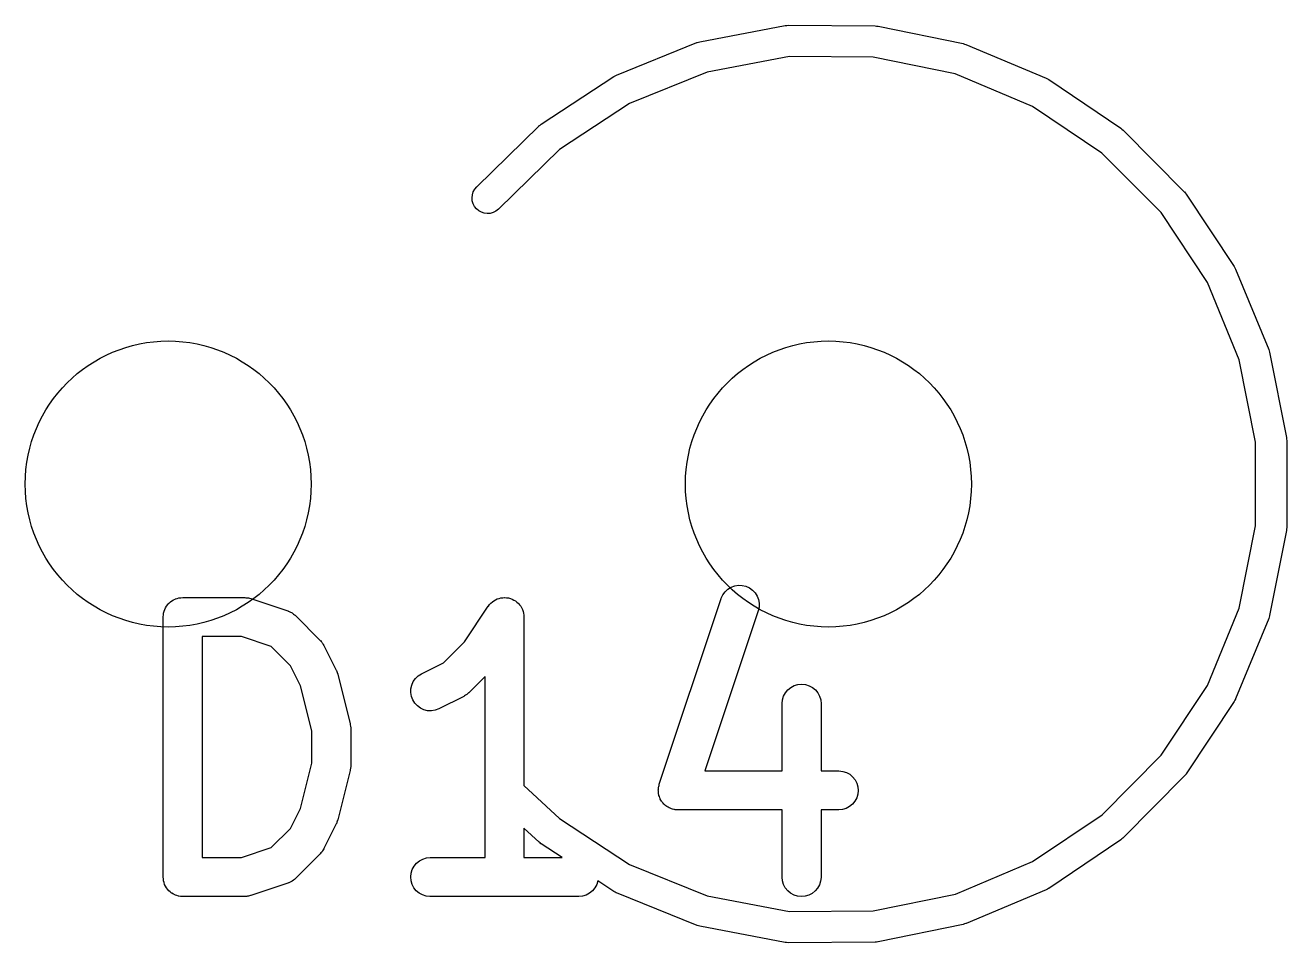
# Model space of a CAD drawing. Extents: x 47 to 146.1, y -90.2 to -39.3.
# Drawn here: x 78.19 to 83.043, y -62.724 to -59.196 of the extents above; entities that cross this region are included whole.
import ezdxf

# ---------------------------------------------------------------- set-up
doc = ezdxf.new("R2010")
doc.units = 0
doc.header["$MEASUREMENT"] = 0
doc.layers.add('BLACK', color=7, linetype='CONTINUOUS')

msp = doc.modelspace()

# ---------------------------------------------------------------- linework, layer by layer
at = {"layer": 'BLACK', "linetype": 'CONTINUOUS'}
for p, q in [((80.7854, -59.2593), (81.1135, -59.1967)), ((81.1135, -59.1967), (81.1143, -59.1965)), ((81.1143, -59.1965), (81.1197, -59.1961)), ((81.1197, -59.1961), (81.1252, -59.1956)), ((81.1252, -59.1956), (81.4592, -59.1979)), ((81.4592, -59.1979), (81.46, -59.1979)), ((81.46, -59.1979), (81.4654, -59.1986)), ((81.4654, -59.1986), (81.4708, -59.1991)), ((81.4708, -59.1991), (81.798, -59.2663)), ((80.4645, -59.3877), (80.7742, -59.2626)), ((80.7742, -59.2626), (80.7749, -59.2623)), ((80.7749, -59.2623), (80.7802, -59.2608)), ((80.7802, -59.2608), (80.7854, -59.2593)), ((81.798, -59.2663), (81.7988, -59.2664)), ((81.7988, -59.2664), (81.804, -59.2681)), ((81.804, -59.2681), (81.8092, -59.2697)), ((81.8092, -59.2697), (82.1171, -59.3991)), ((81.1302, -59.3156), (80.8137, -59.376)), ((81.4525, -59.3179), (81.1302, -59.3156)), ((81.7681, -59.3826), (81.4525, -59.3179)), ((80.1746, -59.5761), (80.4541, -59.3932)), ((80.4541, -59.3932), (80.4548, -59.3927)), ((80.4548, -59.3927), (80.4597, -59.3902)), ((80.4597, -59.3902), (80.4645, -59.3877)), ((80.8137, -59.376), (80.5149, -59.4968)), ((82.0652, -59.5075), (81.7681, -59.3826)), ((82.1171, -59.3991), (82.1179, -59.3995)), ((82.1179, -59.3995), (82.1227, -59.4021)), ((82.1227, -59.4021), (82.1274, -59.4047)), ((82.1274, -59.4047), (82.4044, -59.5915)), ((80.5149, -59.4968), (80.2453, -59.6733)), ((82.3324, -59.6877), (82.0652, -59.5075)), ((79.9269, -59.8171), (80.1655, -59.5834)), ((80.1655, -59.5834), (80.1661, -59.5828)), ((80.1661, -59.5828), (80.1704, -59.5795)), ((80.1704, -59.5795), (80.1746, -59.5761)), ((82.4044, -59.5915), (82.4051, -59.5919)), ((82.4051, -59.5919), (82.4092, -59.5954)), ((82.4092, -59.5954), (82.4134, -59.5989)), ((82.4134, -59.5989), (82.6488, -59.8359)), ((80.2453, -59.6733), (80.0108, -59.9029)), ((82.5595, -59.9163), (82.3324, -59.6877)), ((79.9102, -59.8475), (79.9137, -59.8364)), ((79.9137, -59.8364), (79.9193, -59.8261)), ((79.9193, -59.8261), (79.9269, -59.8171)), ((82.6488, -59.8359), (82.6494, -59.8365)), ((82.6494, -59.8365), (82.6528, -59.8408)), ((82.6528, -59.8408), (82.6562, -59.845)), ((79.9089, -59.8592), (79.9102, -59.8475)), ((79.9098, -59.8708), (79.9089, -59.8592)), ((79.9131, -59.8821), (79.9098, -59.8708)), ((79.9184, -59.8925), (79.9131, -59.8821)), ((82.6562, -59.845), (82.841, -60.1232)), ((79.9257, -59.9017), (79.9184, -59.8925)), ((79.9346, -59.9093), (79.9257, -59.9017)), ((79.9448, -59.915), (79.9346, -59.9093)), ((79.956, -59.9186), (79.9448, -59.915)), ((79.9676, -59.92), (79.956, -59.9186)), ((79.9793, -59.9191), (79.9676, -59.92)), ((79.9905, -59.9159), (79.9793, -59.9191)), ((80.001, -59.9107), (79.9905, -59.9159)), ((80.0102, -59.9034), (80.001, -59.9107)), ((80.0108, -59.9029), (80.0102, -59.9034)), ((82.7378, -60.1847), (82.5595, -59.9163)), ((82.841, -60.1232), (82.8415, -60.1239)), ((82.8415, -60.1239), (82.844, -60.1287)), ((82.844, -60.1287), (82.8465, -60.1335)), ((82.8465, -60.1335), (82.9739, -60.4423)), ((82.8607, -60.4826), (82.7378, -60.1847)), ((82.9739, -60.4423), (82.9742, -60.4431)), ((82.9742, -60.4431), (82.9757, -60.4484)), ((82.9757, -60.4484), (82.9772, -60.4535)), ((82.9772, -60.4535), (83.0421, -60.7812)), ((82.9233, -60.7987), (82.8607, -60.4826)), ((82.9233, -61.121), (82.9233, -60.7987)), ((83.0421, -60.7812), (83.0423, -60.782)), ((83.0423, -60.782), (83.0428, -60.7874)), ((83.0428, -60.7874), (83.0433, -60.7928)), ((83.0433, -60.7928), (83.0433, -61.1269)), ((82.8607, -61.4371), (82.9233, -61.121)), ((83.0422, -61.1385), (82.9773, -61.4662)), ((83.0427, -61.1331), (83.0422, -61.1385)), ((83.0433, -61.1277), (83.0427, -61.1331)), ((83.0433, -61.1269), (83.0433, -61.1277)), ((80.8678, -61.3994), (80.8739, -61.3861)), ((80.8739, -61.3861), (80.8825, -61.3743)), ((80.8825, -61.3743), (80.8933, -61.3644)), ((80.8933, -61.3644), (80.9057, -61.3567)), ((80.9057, -61.3567), (80.9195, -61.3516)), ((80.9195, -61.3516), (80.9339, -61.3493)), ((80.9339, -61.3493), (80.9485, -61.3498)), ((80.9485, -61.3498), (80.9628, -61.3531)), ((80.9628, -61.3531), (80.9761, -61.3592)), ((80.9761, -61.3592), (80.988, -61.3677)), ((80.988, -61.3677), (80.998, -61.3784)), ((80.998, -61.3784), (81.0058, -61.3908)), ((81.0058, -61.3908), (81.011, -61.4045)), ((78.7245, -61.4495), (78.7266, -61.4427)), ((78.7266, -61.4427), (78.7267, -61.4424)), ((78.7267, -61.4424), (78.7268, -61.4422)), ((78.7268, -61.4422), (78.7302, -61.436)), ((78.7302, -61.436), (78.7335, -61.4298)), ((78.7335, -61.4298), (78.7337, -61.4296)), ((78.7337, -61.4296), (78.7338, -61.4294)), ((78.7338, -61.4294), (78.7384, -61.4239)), ((78.7384, -61.4239), (78.7429, -61.4185)), ((78.7429, -61.4185), (78.7431, -61.4184)), ((78.7431, -61.4184), (78.7432, -61.4182)), ((78.7432, -61.4182), (78.7487, -61.4138)), ((78.7487, -61.4138), (78.7542, -61.4093)), ((78.7542, -61.4093), (78.7544, -61.4092)), ((78.7544, -61.4092), (78.7546, -61.409)), ((78.7546, -61.409), (78.7609, -61.4057)), ((78.7609, -61.4057), (78.7671, -61.4024)), ((78.7671, -61.4024), (78.7674, -61.4023)), ((78.7674, -61.4023), (78.7676, -61.4022)), ((78.7676, -61.4022), (78.7744, -61.4002)), ((78.7744, -61.4002), (78.7811, -61.3982)), ((78.7811, -61.3982), (78.7814, -61.3981)), ((78.7814, -61.3981), (78.7817, -61.3981)), ((78.7817, -61.3981), (78.7887, -61.3974)), ((78.7887, -61.3974), (78.7957, -61.3967)), ((78.7957, -61.3967), (79.0338, -61.3967)), ((79.0338, -61.3967), (79.0349, -61.3968)), ((79.0349, -61.3968), (79.039, -61.3972)), ((79.039, -61.3972), (79.0433, -61.3973)), ((79.0433, -61.3973), (79.0463, -61.398)), ((79.0463, -61.398), (79.0494, -61.3984)), ((79.0494, -61.3984), (79.0534, -61.3997)), ((79.0534, -61.3997), (79.0575, -61.4006)), ((79.0575, -61.4006), (79.2004, -61.4482)), ((79.8803, -61.5668), (79.9714, -61.4301)), ((79.9714, -61.4301), (79.9719, -61.4294)), ((79.9719, -61.4294), (79.972, -61.4293)), ((79.9719, -61.4294), (79.9719, -61.4294)), ((79.9719, -61.4294), (79.9719, -61.4294)), ((79.972, -61.4293), (79.9767, -61.4237)), ((79.9767, -61.4237), (79.9813, -61.4182)), ((79.9813, -61.4182), (79.9814, -61.4181)), ((79.9814, -61.4181), (79.9873, -61.4133)), ((79.9814, -61.4181), (79.9814, -61.4181)), ((79.9873, -61.4133), (79.9927, -61.409)), ((79.9927, -61.409), (79.9928, -61.409)), ((79.9928, -61.4089), (79.9997, -61.4054)), ((79.9928, -61.409), (79.9928, -61.4089)), ((79.9997, -61.4054), (80.0057, -61.4022)), ((80.0057, -61.4022), (80.0058, -61.4022)), ((80.0058, -61.4022), (80.0131, -61.4)), ((80.0058, -61.4022), (80.0058, -61.4022)), ((80.0131, -61.4), (80.0198, -61.3981)), ((80.0198, -61.3981), (80.0198, -61.3981)), ((80.0198, -61.3981), (80.0199, -61.3981)), ((80.0199, -61.3981), (80.0271, -61.3974)), ((80.0271, -61.3974), (80.0343, -61.3967)), ((80.0343, -61.3967), (80.0344, -61.3968)), ((80.0344, -61.3968), (80.0345, -61.3967)), ((80.0345, -61.3967), (80.0419, -61.3975)), ((80.0419, -61.3975), (80.0489, -61.3983)), ((80.0489, -61.3983), (80.0489, -61.3983)), ((80.0489, -61.3983), (80.049, -61.3983)), ((80.049, -61.3983), (80.0564, -61.4006)), ((80.0564, -61.4006), (80.0629, -61.4026)), ((80.0629, -61.4026), (80.0629, -61.4026)), ((80.0629, -61.4026), (80.063, -61.4026)), ((80.063, -61.4026), (80.0695, -61.4062)), ((80.0695, -61.4062), (80.0757, -61.4096)), ((80.0757, -61.4096), (80.0758, -61.4096)), ((80.0758, -61.4096), (80.0758, -61.4096)), ((80.0758, -61.4096), (80.0814, -61.4143)), ((80.0814, -61.4143), (80.087, -61.4189)), ((80.087, -61.4189), (80.0871, -61.4189)), ((80.0871, -61.4189), (80.0871, -61.419)), ((80.0871, -61.419), (80.092, -61.4249)), ((80.092, -61.4249), (80.0963, -61.4302)), ((80.0963, -61.4302), (80.0963, -61.4303)), ((80.0963, -61.4303), (80.0963, -61.4303)), ((80.0963, -61.4303), (80.0999, -61.437)), ((80.0999, -61.437), (80.1031, -61.4432)), ((80.6293, -62.1147), (80.8674, -61.4004)), ((80.8674, -61.4004), (80.8678, -61.3994)), ((81.013, -61.4336), (81.0097, -61.4478)), ((81.011, -61.4045), (81.0134, -61.4189)), ((81.0134, -61.4189), (81.013, -61.4336)), ((82.738, -61.7351), (82.8607, -61.4371)), ((78.7207, -61.4707), (78.7215, -61.4637)), ((78.7207, -61.4712), (78.7207, -61.4707)), ((78.7207, -61.4717), (78.7207, -61.4712)), ((78.7207, -61.4712), (78.7207, -61.4712)), ((78.7207, -61.4712), (78.7207, -61.4712)), ((78.7207, -62.4717), (78.7207, -61.4717)), ((78.7215, -61.4637), (78.7222, -61.4567)), ((78.7222, -61.4567), (78.7223, -61.4564)), ((78.7223, -61.4564), (78.7224, -61.4562)), ((78.7224, -61.4562), (78.7245, -61.4495)), ((79.2004, -61.4482), (79.2014, -61.4486)), ((79.2014, -61.4486), (79.2034, -61.4495)), ((79.2034, -61.4495), (79.2055, -61.4501)), ((79.2055, -61.4501), (79.21, -61.4525)), ((79.21, -61.4525), (79.2147, -61.4547)), ((79.2147, -61.4547), (79.2164, -61.456)), ((79.2164, -61.456), (79.2184, -61.457)), ((79.2184, -61.457), (79.2224, -61.4603)), ((79.2224, -61.4603), (79.2265, -61.4633)), ((79.2265, -61.4633), (79.228, -61.4649)), ((79.228, -61.4649), (79.2297, -61.4663)), ((79.2297, -61.4663), (79.3249, -61.5616)), ((80.1031, -61.4432), (80.1032, -61.4432)), ((80.1032, -61.4432), (80.1032, -61.4433)), ((80.1032, -61.4433), (80.1053, -61.4503)), ((80.1053, -61.4503), (80.1074, -61.4572)), ((80.1074, -61.4572), (80.1074, -61.4572)), ((80.1074, -61.4572), (80.1074, -61.4573)), ((80.1074, -61.4573), (80.1081, -61.4646)), ((80.1081, -61.4646), (80.1088, -61.4717)), ((80.1088, -61.4717), (80.1088, -62.1201)), ((81.0097, -61.4478), (80.8045, -62.0634)), ((82.9739, -61.4774), (82.8467, -61.7862)), ((82.9755, -61.4722), (82.9739, -61.4774)), ((82.9772, -61.467), (82.9755, -61.4722)), ((82.9773, -61.4662), (82.9772, -61.467)), ((78.8707, -61.5467), (78.8707, -62.3967)), ((79.0216, -61.5467), (78.8707, -61.5467)), ((79.1362, -61.5849), (79.0216, -61.5467)), ((79.2103, -61.659), (79.1362, -61.5849)), ((79.3249, -61.5616), (79.3257, -61.5623)), ((79.3257, -61.5623), (79.3283, -61.5656)), ((79.3283, -61.5656), (79.3312, -61.5687)), ((79.3312, -61.5687), (79.3329, -61.5713)), ((79.3329, -61.5713), (79.3348, -61.5738)), ((79.3348, -61.5738), (79.3367, -61.5775)), ((79.3367, -61.5775), (79.339, -61.5811)), ((79.339, -61.5811), (79.3866, -61.6763)), ((79.7989, -61.6482), (79.8803, -61.5668)), ((79.2488, -61.736), (79.2103, -61.659)), ((79.3866, -61.6763), (79.3871, -61.6772)), ((79.3871, -61.6772), (79.3872, -61.6776)), ((79.3872, -61.6776), (79.3874, -61.6779)), ((79.3874, -61.6779), (79.3897, -61.6845)), ((79.3897, -61.6845), (79.3921, -61.691)), ((79.7146, -61.6904), (79.7989, -61.6482)), ((79.3921, -61.691), (79.3922, -61.6913)), ((79.3922, -61.6913), (79.3923, -61.6917)), ((79.3923, -61.6917), (79.4399, -61.8821)), ((79.6737, -61.7478), (79.677, -61.7335)), ((79.677, -61.7335), (79.683, -61.7201)), ((79.683, -61.7201), (79.6915, -61.7082)), ((79.6915, -61.7082), (79.7022, -61.6982)), ((79.7022, -61.6982), (79.7146, -61.6904)), ((79.9588, -61.7004), (79.8964, -61.7629)), ((79.9588, -62.3967), (79.9588, -61.7004)), ((81.1486, -61.7355), (81.1626, -61.7314)), ((81.1626, -61.7314), (81.1772, -61.7301)), ((81.1772, -61.7301), (81.1917, -61.7316)), ((81.1917, -61.7316), (81.2057, -61.7359)), ((79.2921, -61.9096), (79.2488, -61.736)), ((79.6733, -61.7624), (79.6737, -61.7478)), ((79.6756, -61.7768), (79.6733, -61.7624)), ((79.6808, -61.7905), (79.6756, -61.7768)), ((79.8769, -61.7769), (79.7816, -61.8245)), ((79.8804, -61.7747), (79.8769, -61.7769)), ((79.8842, -61.7727), (79.8804, -61.7747)), ((79.8866, -61.7708), (79.8842, -61.7727)), ((79.8893, -61.7691), (79.8866, -61.7708)), ((79.8923, -61.7662), (79.8893, -61.7691)), ((79.8956, -61.7636), (79.8923, -61.7662)), ((79.8964, -61.7629), (79.8956, -61.7636)), ((81.1033, -61.7895), (81.1077, -61.7755)), ((81.1077, -61.7755), (81.1148, -61.7627)), ((81.1148, -61.7627), (81.1242, -61.7515)), ((81.1242, -61.7515), (81.1356, -61.7423)), ((81.1356, -61.7423), (81.1486, -61.7355)), ((81.2057, -61.7359), (81.2186, -61.7429)), ((81.2186, -61.7429), (81.2299, -61.7522)), ((81.2299, -61.7522), (81.2391, -61.7636)), ((81.2391, -61.7636), (81.246, -61.7765)), ((81.246, -61.7765), (81.2502, -61.7905)), ((82.5597, -62.0035), (82.738, -61.7351)), ((79.6885, -61.803), (79.6808, -61.7905)), ((79.6985, -61.8137), (79.6885, -61.803)), ((79.7103, -61.8223), (79.6985, -61.8137)), ((79.7236, -61.8284), (79.7103, -61.8223)), ((79.7379, -61.8318), (79.7236, -61.8284)), ((79.767, -61.83), (79.7525, -61.8323)), ((79.7807, -61.825), (79.767, -61.83)), ((79.7816, -61.8245), (79.7807, -61.825)), ((81.1017, -61.804), (81.1033, -61.7895)), ((81.1017, -61.8051), (81.1017, -61.804)), ((81.1017, -62.0634), (81.1017, -61.8051)), ((81.2502, -61.7905), (81.2517, -61.8051)), ((81.2517, -61.8051), (81.2517, -62.0634)), ((82.8412, -61.7966), (82.6564, -62.0748)), ((82.8437, -61.7918), (82.8412, -61.7966)), ((82.8464, -61.787), (82.8437, -61.7918)), ((82.8467, -61.7862), (82.8464, -61.787)), ((79.7525, -61.8323), (79.7379, -61.8318)), ((79.2921, -62.0339), (79.2921, -61.9096)), ((79.4399, -61.8821), (79.4402, -61.8831)), ((79.4402, -61.8831), (79.4403, -61.8845)), ((79.4403, -61.8845), (79.4407, -61.8857)), ((79.4407, -61.8857), (79.4413, -61.8917)), ((79.4413, -61.8917), (79.4421, -61.8977)), ((79.4421, -61.8977), (79.442, -61.899)), ((79.442, -61.899), (79.4421, -61.9003)), ((79.4421, -61.9003), (79.4421, -62.0432)), ((82.3326, -62.2322), (82.5597, -62.0035)), ((79.2488, -62.2075), (79.2921, -62.0339)), ((79.4399, -62.0614), (79.3923, -62.2518)), ((79.4401, -62.06), (79.4399, -62.0614)), ((79.4405, -62.0588), (79.4401, -62.06)), ((79.4412, -62.0528), (79.4405, -62.0588)), ((79.4421, -62.0469), (79.4412, -62.0528)), ((79.4421, -62.0442), (79.442, -62.0455)), ((79.442, -62.0455), (79.4421, -62.0469)), ((79.4421, -62.0432), (79.4421, -62.0442)), ((80.8045, -62.0634), (81.1017, -62.0634)), ((81.2517, -62.0634), (81.3195, -62.0634)), ((81.3195, -62.0634), (81.3206, -62.0634)), ((81.3206, -62.0634), (81.3351, -62.0651)), ((81.3351, -62.0651), (81.3491, -62.0695)), ((81.3491, -62.0695), (81.3619, -62.0765)), ((80.1088, -62.1201), (80.2448, -62.2465)), ((80.627, -62.1233), (80.6283, -62.1191)), ((80.6283, -62.1191), (80.6293, -62.1147)), ((81.3619, -62.0765), (81.3731, -62.0859)), ((81.3731, -62.0859), (81.3823, -62.0973)), ((81.3823, -62.0973), (81.3891, -62.1103)), ((81.3891, -62.1103), (81.3932, -62.1244)), ((82.649, -62.0839), (82.4136, -62.3209)), ((82.6524, -62.0796), (82.649, -62.0839)), ((82.6559, -62.0755), (82.6524, -62.0796)), ((82.6564, -62.0748), (82.6559, -62.0755)), ((80.6255, -62.1379), (80.6259, -62.1334)), ((80.6257, -62.1407), (80.6255, -62.1379)), ((80.6257, -62.1436), (80.6257, -62.1407)), ((80.6264, -62.148), (80.6257, -62.1436)), ((80.6259, -62.1334), (80.6261, -62.129)), ((80.6261, -62.129), (80.6267, -62.1262)), ((80.6268, -62.1525), (80.6264, -62.148)), ((80.6267, -62.1262), (80.627, -62.1233)), ((80.6276, -62.1552), (80.6268, -62.1525)), ((80.6281, -62.158), (80.6276, -62.1552)), ((80.6297, -62.1622), (80.6281, -62.158)), ((80.6309, -62.1665), (80.6297, -62.1622)), ((80.6323, -62.169), (80.6309, -62.1665)), ((80.6333, -62.1717), (80.6323, -62.169)), ((81.3887, -62.1675), (81.3817, -62.1804)), ((81.393, -62.1535), (81.3887, -62.1675)), ((81.3945, -62.1389), (81.393, -62.1535)), ((81.3932, -62.1244), (81.3945, -62.1389)), ((79.2103, -62.2845), (79.2488, -62.2075)), ((80.6356, -62.1755), (80.6333, -62.1717)), ((80.6377, -62.1795), (80.6356, -62.1755)), ((80.6395, -62.1817), (80.6377, -62.1795)), ((80.641, -62.1841), (80.6395, -62.1817)), ((80.6441, -62.1874), (80.641, -62.1841)), ((80.6469, -62.1909), (80.6441, -62.1874)), ((80.6491, -62.1927), (80.6469, -62.1909)), ((80.651, -62.1948), (80.6491, -62.1927)), ((80.6547, -62.1974), (80.651, -62.1948)), ((80.6581, -62.2003), (80.6547, -62.1974)), ((80.6606, -62.2017), (80.6581, -62.2003)), ((80.6629, -62.2033), (80.6606, -62.2017)), ((80.667, -62.2052), (80.6629, -62.2033)), ((80.6709, -62.2073), (80.667, -62.2052)), ((80.6737, -62.2082), (80.6709, -62.2073)), ((80.6763, -62.2094), (80.6737, -62.2082)), ((80.6806, -62.2104), (80.6763, -62.2094)), ((80.6849, -62.2118), (80.6806, -62.2104)), ((80.6877, -62.2121), (80.6849, -62.2118)), ((80.6905, -62.2127), (80.6877, -62.2121)), ((80.695, -62.2129), (80.6905, -62.2127)), ((80.6994, -62.2134), (80.695, -62.2129)), ((80.7005, -62.2134), (80.6994, -62.2134)), ((81.1017, -62.2134), (80.7005, -62.2134)), ((81.1017, -62.4717), (81.1017, -62.2134)), ((81.3195, -62.2134), (81.2517, -62.2134)), ((81.2517, -62.2134), (81.2517, -62.4717)), ((81.3341, -62.212), (81.3195, -62.2134)), ((81.3481, -62.2078), (81.3341, -62.212)), ((81.361, -62.2009), (81.3481, -62.2078)), ((81.3724, -62.1916), (81.361, -62.2009)), ((81.3817, -62.1804), (81.3724, -62.1916)), ((79.3866, -62.2672), (79.339, -62.3624)), ((79.3867, -62.2669), (79.3866, -62.2672)), ((79.3869, -62.2666), (79.3867, -62.2669)), ((79.3893, -62.2601), (79.3869, -62.2666)), ((79.3918, -62.2535), (79.3893, -62.2601)), ((79.3919, -62.2532), (79.3918, -62.2535)), ((79.392, -62.2529), (79.3919, -62.2532)), ((79.3923, -62.2518), (79.392, -62.2529)), ((80.2448, -62.2465), (80.5151, -62.4233)), ((82.0655, -62.4124), (82.3326, -62.2322)), ((79.1362, -62.3586), (79.2103, -62.2845)), ((80.1669, -62.3379), (80.1088, -62.2839)), ((80.1088, -62.2839), (80.1088, -62.3967)), ((79.0216, -62.3967), (79.1362, -62.3586)), ((79.3385, -62.3634), (79.3362, -62.3669)), ((79.339, -62.3624), (79.3385, -62.3634)), ((80.1706, -62.3407), (80.1669, -62.3379)), ((80.1742, -62.3436), (80.1706, -62.3407)), ((80.1748, -62.3441), (80.1742, -62.3436)), ((80.2553, -62.3967), (80.1748, -62.3441)), ((82.4046, -62.3284), (82.1277, -62.5152)), ((82.4088, -62.3249), (82.4046, -62.3284)), ((82.413, -62.3215), (82.4088, -62.3249)), ((82.4136, -62.3209), (82.413, -62.3215)), ((78.8707, -62.3967), (79.0216, -62.3967)), ((79.3249, -62.3819), (79.2297, -62.4772)), ((79.3276, -62.3787), (79.3249, -62.3819)), ((79.3305, -62.3756), (79.3276, -62.3787)), ((79.3322, -62.373), (79.3305, -62.3756)), ((79.3342, -62.3706), (79.3322, -62.373)), ((79.3362, -62.3669), (79.3342, -62.3706)), ((79.6952, -62.4185), (79.7066, -62.4093)), ((79.7066, -62.4093), (79.7195, -62.4024)), ((79.7195, -62.4024), (79.7335, -62.3982)), ((79.7335, -62.3982), (79.7481, -62.3967)), ((79.7481, -62.3967), (79.9588, -62.3967)), ((80.1088, -62.3967), (80.2553, -62.3967)), ((81.7684, -62.5373), (82.0655, -62.4124)), ((79.6731, -62.4712), (79.6746, -62.4567)), ((79.6746, -62.4567), (79.679, -62.4427)), ((79.679, -62.4427), (79.6859, -62.4298)), ((79.6859, -62.4298), (79.6952, -62.4185)), ((80.5151, -62.4233), (80.8139, -62.544)), ((78.7214, -62.4788), (78.7207, -62.4717)), ((78.722, -62.4858), (78.7214, -62.4788)), ((78.7221, -62.4861), (78.722, -62.4858)), ((78.7221, -62.4863), (78.7221, -62.4861)), ((78.7242, -62.4931), (78.7221, -62.4863)), ((78.7262, -62.4998), (78.7242, -62.4931)), ((78.7263, -62.5001), (78.7262, -62.4998)), ((78.7264, -62.5003), (78.7263, -62.5001)), ((78.7297, -62.5066), (78.7264, -62.5003)), ((78.733, -62.5128), (78.7297, -62.5066)), ((79.2004, -62.4953), (79.0575, -62.5429)), ((79.2024, -62.4944), (79.2004, -62.4953)), ((79.2045, -62.4938), (79.2024, -62.4944)), ((79.2091, -62.4914), (79.2045, -62.4938)), ((79.2138, -62.4893), (79.2091, -62.4914)), ((79.2156, -62.488), (79.2138, -62.4893)), ((79.2175, -62.487), (79.2156, -62.488)), ((79.2215, -62.4838), (79.2175, -62.487)), ((79.2257, -62.4809), (79.2215, -62.4838)), ((79.2272, -62.4793), (79.2257, -62.4809)), ((79.229, -62.4779), (79.2272, -62.4793)), ((79.2297, -62.4772), (79.229, -62.4779)), ((79.6744, -62.4858), (79.6731, -62.4712)), ((79.6786, -62.4998), (79.6744, -62.4858)), ((79.6853, -62.5128), (79.6786, -62.4998)), ((80.3887, -62.5008), (80.3817, -62.5137)), ((80.393, -62.4868), (80.3887, -62.5008)), ((80.4544, -62.527), (80.393, -62.4868)), ((81.1031, -62.4863), (81.1017, -62.4717)), ((81.1073, -62.5003), (81.1031, -62.4863)), ((81.1142, -62.5132), (81.1073, -62.5003)), ((81.2456, -62.5013), (81.2385, -62.5141)), ((81.25, -62.4873), (81.2456, -62.5013)), ((81.2517, -62.4728), (81.25, -62.4873)), ((81.2517, -62.4717), (81.2517, -62.4728)), ((78.7331, -62.513), (78.733, -62.5128)), ((78.7332, -62.5132), (78.7331, -62.513)), ((78.7377, -62.5188), (78.7332, -62.5132)), ((78.7421, -62.5242), (78.7377, -62.5188)), ((78.7423, -62.5244), (78.7421, -62.5242)), ((78.7425, -62.5246), (78.7423, -62.5244)), ((78.7479, -62.5291), (78.7425, -62.5246)), ((78.7533, -62.5336), (78.7479, -62.5291)), ((78.7536, -62.5338), (78.7533, -62.5336)), ((78.7538, -62.5339), (78.7536, -62.5338)), ((78.76, -62.5373), (78.7538, -62.5339)), ((78.7662, -62.5407), (78.76, -62.5373)), ((78.7664, -62.5408), (78.7662, -62.5407)), ((78.7666, -62.5409), (78.7664, -62.5408)), ((78.7734, -62.543), (78.7666, -62.5409)), ((78.7801, -62.5451), (78.7734, -62.543)), ((78.7804, -62.5451), (78.7801, -62.5451)), ((78.7806, -62.5452), (78.7804, -62.5451)), ((78.7876, -62.5459), (78.7806, -62.5452)), ((78.7947, -62.5467), (78.7876, -62.5459)), ((78.7952, -62.5467), (78.7947, -62.5467)), ((78.7957, -62.5467), (78.7952, -62.5467)), ((78.7952, -62.5467), (78.7952, -62.5467)), ((78.7952, -62.5467), (78.7952, -62.5467)), ((79.0338, -62.5467), (78.7957, -62.5467)), ((79.038, -62.5463), (79.0338, -62.5467)), ((79.0422, -62.5463), (79.038, -62.5463)), ((79.0453, -62.5456), (79.0422, -62.5463)), ((79.0484, -62.5453), (79.0453, -62.5456)), ((79.0524, -62.5441), (79.0484, -62.5453)), ((79.0565, -62.5432), (79.0524, -62.5441)), ((79.0575, -62.5429), (79.0565, -62.5432)), ((79.6945, -62.5242), (79.6853, -62.5128)), ((79.7057, -62.5336), (79.6945, -62.5242)), ((79.7185, -62.5407), (79.7057, -62.5336)), ((79.7325, -62.5451), (79.7185, -62.5407)), ((79.747, -62.5467), (79.7325, -62.5451)), ((79.7481, -62.5467), (79.747, -62.5467)), ((80.3195, -62.5467), (79.7481, -62.5467)), ((80.3341, -62.5453), (80.3195, -62.5467)), ((80.3481, -62.5411), (80.3341, -62.5453)), ((80.361, -62.5342), (80.3481, -62.5411)), ((80.3724, -62.525), (80.361, -62.5342)), ((80.3817, -62.5137), (80.3724, -62.525)), ((80.4592, -62.5295), (80.4544, -62.527)), ((80.464, -62.5321), (80.4592, -62.5295)), ((80.4647, -62.5324), (80.464, -62.5321)), ((80.7744, -62.6575), (80.4647, -62.5324)), ((80.8139, -62.544), (81.1305, -62.6044)), ((81.1234, -62.5246), (81.1142, -62.5132)), ((81.1347, -62.5339), (81.1234, -62.5246)), ((81.1476, -62.5409), (81.1347, -62.5339)), ((81.1616, -62.5452), (81.1476, -62.5409)), ((81.1761, -62.5467), (81.1616, -62.5452)), ((81.1907, -62.5454), (81.1761, -62.5467)), ((81.2048, -62.5413), (81.1907, -62.5454)), ((81.2177, -62.5345), (81.2048, -62.5413)), ((81.2291, -62.5253), (81.2177, -62.5345)), ((81.2385, -62.5141), (81.2291, -62.5253)), ((81.4527, -62.6021), (81.7684, -62.5373)), ((82.1174, -62.5207), (81.8095, -62.6502)), ((82.1222, -62.5182), (82.1174, -62.5207)), ((82.127, -62.5156), (82.1222, -62.5182)), ((82.1277, -62.5152), (82.127, -62.5156)), ((81.1305, -62.6044), (81.4527, -62.6021)), ((81.7983, -62.6537), (81.4711, -62.7209)), ((81.8035, -62.6521), (81.7983, -62.6537)), ((81.8087, -62.6505), (81.8035, -62.6521)), ((81.8095, -62.6502), (81.8087, -62.6505)), ((80.7797, -62.659), (80.7744, -62.6575)), ((80.7849, -62.6607), (80.7797, -62.659)), ((80.7857, -62.6608), (80.7849, -62.6607)), ((81.1138, -62.7234), (80.7857, -62.6608)), ((81.1192, -62.7239), (81.1138, -62.7234)), ((81.1246, -62.7244), (81.1192, -62.7239)), ((81.1255, -62.7244), (81.1246, -62.7244)), ((81.4595, -62.7221), (81.1255, -62.7244)), ((81.4649, -62.7215), (81.4595, -62.7221)), ((81.4703, -62.721), (81.4649, -62.7215)), ((81.4711, -62.7209), (81.4703, -62.721))]:
    msp.add_line(p, q, dxfattribs=at)
at = {"layer": 'BLACK'}
for centre in [(78.74, -60.96), (78.74, -60.96), (81.28, -60.96), (81.28, -60.96)]:
    msp.add_circle(centre, 0.55, dxfattribs=at)

doc.saveas('drawing.dxf')
